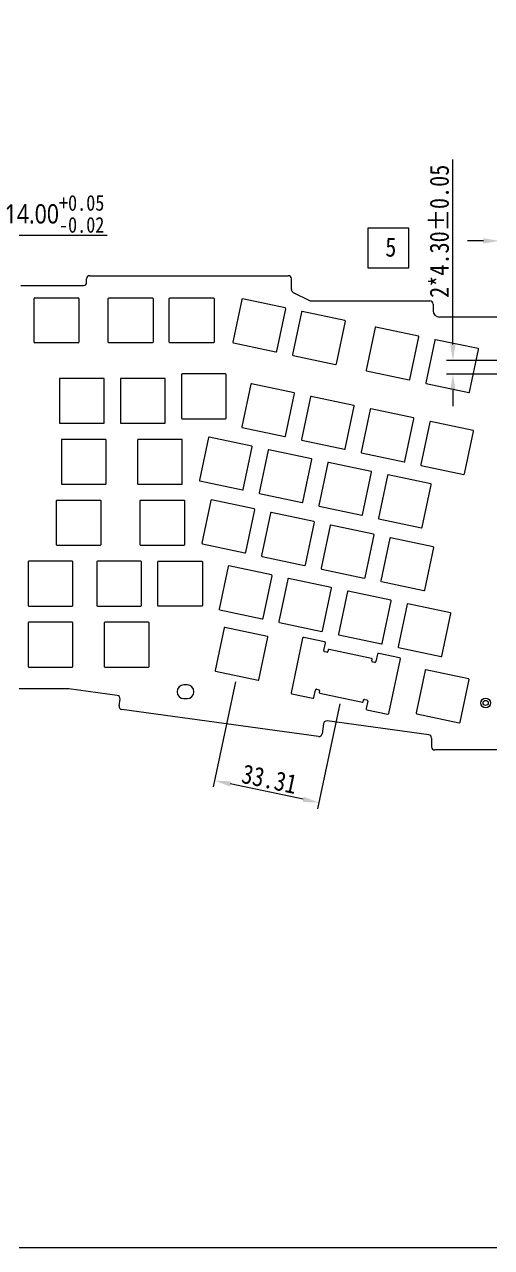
# Model space of a CAD drawing. Header units: millimetres. Extents: x 2357 to 4581, y 2083 to 2871.
# Drawn here: x 3671.9 to 3817.8, y 2082.5 to 2464.7 of the extents above; entities that cross this region are included whole.
import ezdxf

# ---------------------------------------------------------------- set-up
doc = ezdxf.new("R2010")
doc.units = ezdxf.units.MM
doc.header["$LTSCALE"] = 16.335
doc.header["$PDMODE"] = 3
doc.header["$PDSIZE"] = 8
doc.linetypes.add('HIDDEN', pattern=[0.2, 0.1, -0.1])
doc.layers.get('0').update_dxf_attribs({"linetype": 'CONTINUOUS'})
doc.layers.get('Defpoints').update_dxf_attribs({"linetype": 'CONTINUOUS'})
for name, color, linetype in [('DEFAULT_2', 8, 'HIDDEN'), ('图框', 7, 'CONTINUOUS'), ('文字说明', 2, 'CONTINUOUS'), ('标注尺寸', 2, 'CONTINUOUS')]:
    doc.layers.add(name, color=color, linetype=linetype)
doc.styles.get("Standard").update_dxf_attribs({"font": '', "width": 0.85, "height": 6})
doc.styles.get('STANDARD').set_extended_font_data('SimSun')
doc.dimstyles.get("Standard").update_dxf_attribs({"dimtxt": 2.5, "dimasz": 5, "dimexe": 2, "dimexo": 2, "dimgap": 1, "dimtad": 1, "dimzin": 1, "dimdsep": 46, "dimtxsty": 'STANDARD', "dimcen": 0.09, "dimadec": 0, "dimazin": 2, "dimtp": 0.01, "dimtm": 0.01, "dimtfac": 1, "dimtofl": 0, "dimtmove": 0, "dimatfit": 3, "dimfxl": 1, "dimtolj": 1, "dimarcsym": 0})

# ---------------------------------------------------------------- blocks, each defined once
blk = doc.blocks.new('*D15')
at = {"layer": 'Defpoints', "color": 0}
for p in [(3659.76, 2398.88), (3645.76, 2372.24), (3659.76, 2372.24)]:
    blk.add_point(p, dxfattribs=at)
at = {"layer": '标注尺寸', "color": 0, "lineweight": -2}
for p, q in [((3645.76, 2374.24), (3645.76, 2400.88)), ((3659.76, 2374.24), (3659.76, 2400.88)), ((3650.76, 2398.88), (3654.76, 2398.88)), ((3659.76, 2398.88), (3697.74, 2398.88))]:
    blk.add_line(p, q, dxfattribs=at)
at = {"layer": '标注尺寸', "color": 0}
for points in [[(3650.76, 2399.71), (3650.76, 2398.05), (3645.76, 2398.88)], [(3654.76, 2399.71), (3654.76, 2398.05), (3659.76, 2398.88)]]:
    blk.add_solid(points, dxfattribs=at)
at = {"layer": '标注尺寸', "color": 0, "insert": (3681.25, 2405.52), "char_height": 6, "attachment_point": 5}
blk.add_mtext('\\A1;\\A1;{\\fMicrosoft YaHei|b0|i0|c134|p34;14.00\\fSimSun|b1|i0|c134|p2;\\H0.8169x;\\S+0.05^ -0.02;}', dxfattribs=at)
blk = doc.blocks.new('*D17')
at = {"layer": 'Defpoints', "color": 0}
for p in [(3825.56, 2397.07), (3820.26, 2357.56), (3825.56, 2357.56)]:
    blk.add_point(p, dxfattribs=at)
at = {"layer": '标注尺寸', "color": 0, "lineweight": -2}
for p, q in [((3815.26, 2397.07), (3810.26, 2397.07)), ((3820.26, 2359.56), (3820.26, 2399.07)), ((3825.56, 2359.56), (3825.56, 2399.07)), ((3830.56, 2397.07), (3880.49, 2397.07))]:
    blk.add_line(p, q, dxfattribs=at)
at = {"layer": '标注尺寸', "color": 0}
for points in [[(3815.26, 2397.9), (3815.26, 2396.23), (3820.26, 2397.07)], [(3830.56, 2397.9), (3830.56, 2396.23), (3825.56, 2397.07)]]:
    blk.add_solid(points, dxfattribs=at)
at = {"layer": '标注尺寸', "color": 0, "insert": (3858.03, 2401.3), "char_height": 6, "attachment_point": 5}
blk.add_mtext('\\A1;2*5.30%%P0.05', dxfattribs=at)
blk = doc.blocks.new('*D18')
at = {"layer": 'Defpoints', "color": 0}
for p in [(3822.91, 2359.71), (3805.73, 2355.41), (3822.91, 2355.41)]:
    blk.add_point(p, dxfattribs=at)
at = {"layer": '标注尺寸', "color": 0, "lineweight": -2}
for p, q in [((3805.73, 2364.71), (3805.73, 2422.54)), ((3820.91, 2359.71), (3803.73, 2359.71)), ((3820.91, 2355.41), (3803.73, 2355.41)), ((3805.73, 2350.41), (3805.73, 2345.41))]:
    blk.add_line(p, q, dxfattribs=at)
at = {"layer": '标注尺寸', "color": 0}
for points in [[(3804.9, 2364.71), (3806.57, 2364.71), (3805.73, 2359.71)], [(3804.9, 2350.41), (3806.57, 2350.41), (3805.73, 2355.41)]]:
    blk.add_solid(points, dxfattribs=at)
at = {"layer": '标注尺寸', "color": 0, "insert": (3801.5, 2400.07), "char_height": 6, "attachment_point": 5, "rotation": 90}
blk.add_mtext('\\A1;2*4.30%%P0.05', dxfattribs=at)
blk = doc.blocks.new('*D47')
at = {"layer": 'Defpoints', "color": 0}
for p in [(3738.21, 2261.2), (3770.8, 2254.32), (3731.28, 2228.42)]:
    blk.add_point(p, dxfattribs=at)
at = {"layer": '标注尺寸', "color": 0, "lineweight": -2}
for p, q in [((3737.8, 2259.24), (3730.87, 2226.47)), ((3770.38, 2252.36), (3763.46, 2219.58)), ((3758.98, 2222.57), (3736.18, 2227.39))]:
    blk.add_line(p, q, dxfattribs=at)
at = {"layer": '标注尺寸', "color": 0}
for points in [[(3736.35, 2228.2), (3736, 2226.57), (3731.28, 2228.42)], [(3759.15, 2223.39), (3758.81, 2221.76), (3763.87, 2221.54)]]:
    blk.add_solid(points, dxfattribs=at)
at = {"layer": '标注尺寸', "color": 0, "insert": (3748.41, 2228.89), "char_height": 6, "attachment_point": 5, "rotation": 348.07}
blk.add_mtext('\\A1;33.31', dxfattribs=at)

msp = doc.modelspace()

# ---------------------------------------------------------------- linework, layer by layer
at = {"color": 5, "linetype": 'Continuous'}
for p, q in [((3691.288, 2384.136), (3691.288, 2385.216)), ((3692.287, 2386.191), (3754.287, 2386.191)), ((3755.287, 2381.86), (3755.287, 2385.191)), ((3670.725, 2383.136), (3690.288, 2383.136)), ((3691.288, 2384.136), (3691.288, 2384.416)), ((3755.287, 2381.86), (3755.287, 2384.391)), ((3755.84, 2380.965), (3760.887, 2378.442)), ((3674.89, 2365.436), (3674.89, 2379.036)), ((3675.09, 2379.236), (3688.69, 2379.236)), ((3688.89, 2379.036), (3688.89, 2365.436)), ((3698.037, 2365.436), (3698.037, 2379.036)), ((3698.237, 2379.236), (3711.837, 2379.236)), ((3712.037, 2379.036), (3712.037, 2365.436)), ((3717.087, 2365.436), (3717.087, 2379.036)), ((3717.287, 2379.236), (3730.887, 2379.236)), ((3731.087, 2379.036), (3731.087, 2365.436)), ((3739.798, 2378.776), (3736.986, 2365.47)), ((3753.341, 2376.119), (3740.035, 2378.931)), ((3761.334, 2378.336), (3798.538, 2378.336)), ((3799.538, 2377.336), (3799.538, 2375.241)), ((3750.684, 2362.576), (3753.495, 2375.882)), ((3758.436, 2374.838), (3755.625, 2361.532)), ((3771.979, 2372.181), (3758.673, 2374.993)), ((3769.322, 2358.638), (3772.134, 2371.944)), ((3781.404, 2369.986), (3778.593, 2356.679)), ((3794.947, 2367.329), (3781.641, 2370.14)), ((3854.472, 2373.241), (3801.538, 2373.241)), ((3792.29, 2353.785), (3795.102, 2367.092)), ((3800.043, 2366.048), (3797.231, 2352.742)), ((3813.586, 2363.391), (3800.28, 2366.202)), ((3688.69, 2365.236), (3675.09, 2365.236)), ((3711.837, 2365.236), (3698.237, 2365.236)), ((3730.887, 2365.236), (3717.287, 2365.236)), ((3737.141, 2365.233), (3750.447, 2362.422)), ((3810.929, 2349.847), (3813.74, 2363.154)), ((3755.779, 2361.295), (3769.085, 2358.484)), ((3720.887, 2355.301), (3720.887, 2341.701)), ((3734.687, 2355.501), (3721.087, 2355.501)), ((3734.887, 2341.701), (3734.887, 2355.301)), ((3778.747, 2356.442), (3792.053, 2353.631)), ((3682.787, 2353.891), (3682.787, 2340.291)), ((3696.587, 2354.091), (3682.987, 2354.091)), ((3696.787, 2340.291), (3696.787, 2353.891)), ((3701.837, 2353.891), (3701.837, 2340.291)), ((3715.637, 2354.091), (3702.037, 2354.091)), ((3715.837, 2340.291), (3715.837, 2353.891)), ((3742.576, 2352.265), (3739.765, 2338.959)), ((3756.113, 2349.61), (3742.813, 2352.42)), ((3797.386, 2352.504), (3810.692, 2349.693)), ((3753.463, 2336.065), (3756.274, 2349.371)), ((3761.215, 2348.327), (3758.404, 2335.021)), ((3774.751, 2345.672), (3761.452, 2348.482)), ((3772.101, 2332.127), (3774.913, 2345.433)), ((3779.853, 2344.389), (3777.042, 2331.083)), ((3793.39, 2341.734), (3780.091, 2344.544)), ((3682.987, 2340.091), (3696.587, 2340.091)), ((3702.037, 2340.091), (3715.637, 2340.091)), ((3721.087, 2341.501), (3734.687, 2341.501)), ((3790.74, 2328.189), (3793.551, 2341.495)), ((3798.492, 2340.451), (3795.681, 2327.145)), ((3812.028, 2337.796), (3798.729, 2340.606)), ((3729.344, 2335.591), (3726.532, 2322.284)), ((3742.88, 2332.935), (3729.581, 2335.745)), ((3739.927, 2338.721), (3753.226, 2335.911)), ((3809.378, 2324.251), (3812.19, 2337.557)), ((3683.387, 2334.841), (3683.387, 2321.241)), ((3697.187, 2335.041), (3683.587, 2335.041)), ((3697.387, 2321.241), (3697.387, 2334.841)), ((3707.187, 2334.841), (3707.187, 2321.241)), ((3720.987, 2335.041), (3707.387, 2335.041)), ((3721.187, 2321.241), (3721.187, 2334.841)), ((3740.23, 2319.39), (3743.041, 2332.697)), ((3747.982, 2331.653), (3745.171, 2318.346)), ((3761.518, 2328.997), (3748.219, 2331.807)), ((3758.565, 2334.783), (3771.864, 2331.973)), ((3758.868, 2315.452), (3761.68, 2328.759)), ((3766.621, 2327.715), (3763.809, 2314.408)), ((3780.157, 2325.059), (3766.858, 2327.869)), ((3777.204, 2330.845), (3790.503, 2328.035)), ((3777.507, 2311.514), (3780.318, 2324.821)), ((3785.259, 2323.777), (3782.448, 2310.47)), ((3798.795, 2321.121), (3785.496, 2323.931)), ((3795.842, 2326.907), (3809.141, 2324.097)), ((3683.587, 2321.041), (3697.187, 2321.041)), ((3707.387, 2321.041), (3720.987, 2321.041)), ((3726.694, 2322.046), (3739.993, 2319.236)), ((3796.146, 2307.576), (3798.957, 2320.883)), ((3743.638, 2313.304), (3730.339, 2316.114)), ((3745.332, 2318.108), (3758.631, 2315.298)), ((3681.787, 2315.791), (3681.787, 2302.191)), ((3695.587, 2315.991), (3681.987, 2315.991)), ((3695.787, 2302.191), (3695.787, 2315.791)), ((3707.957, 2315.791), (3707.957, 2302.191)), ((3721.757, 2315.991), (3708.157, 2315.991)), ((3721.957, 2302.191), (3721.957, 2315.791)), ((3730.102, 2315.96), (3727.291, 2302.654)), ((3740.988, 2299.76), (3743.8, 2313.066)), ((3762.277, 2309.366), (3748.978, 2312.176)), ((3763.971, 2314.17), (3777.27, 2311.36)), ((3748.741, 2312.022), (3745.929, 2298.716)), ((3759.627, 2295.822), (3762.438, 2309.128)), ((3782.609, 2310.232), (3795.909, 2307.422)), ((3767.379, 2308.084), (3764.568, 2294.778)), ((3780.915, 2305.428), (3767.616, 2308.238)), ((3778.265, 2291.884), (3781.077, 2305.19)), ((3681.987, 2301.991), (3695.587, 2301.991)), ((3708.157, 2301.991), (3721.757, 2301.991)), ((3727.452, 2302.415), (3740.751, 2299.605)), ((3786.018, 2304.146), (3783.206, 2290.84)), ((3799.554, 2301.49), (3786.255, 2304.3)), ((3796.904, 2287.946), (3799.715, 2301.252)), ((3686.807, 2296.941), (3673.207, 2296.941)), ((3708.237, 2296.941), (3694.637, 2296.941)), ((3713.687, 2296.941), (3727.287, 2296.941)), ((3746.091, 2298.477), (3759.39, 2295.667)), ((3673.007, 2296.741), (3673.007, 2283.141)), ((3687.007, 2283.141), (3687.007, 2296.741)), ((3694.437, 2296.741), (3694.437, 2283.141)), ((3708.437, 2283.141), (3708.437, 2296.741)), ((3713.487, 2283.141), (3713.487, 2296.741)), ((3727.487, 2296.741), (3727.487, 2283.141)), ((3735.508, 2295.347), (3732.696, 2282.041)), ((3749.044, 2292.692), (3735.745, 2295.501)), ((3764.729, 2294.539), (3778.028, 2291.729)), ((3746.394, 2279.147), (3749.205, 2292.453)), ((3754.146, 2291.409), (3751.335, 2278.103)), ((3767.683, 2288.754), (3754.383, 2291.564)), ((3783.368, 2290.601), (3796.667, 2287.791)), ((3765.033, 2275.209), (3767.844, 2288.515)), ((3772.785, 2287.471), (3769.974, 2274.165)), ((3786.321, 2284.816), (3773.022, 2287.626)), ((3673.207, 2282.941), (3686.807, 2282.941)), ((3694.637, 2282.941), (3708.237, 2282.941)), ((3727.287, 2282.941), (3713.687, 2282.941)), ((3732.858, 2281.802), (3746.157, 2278.993)), ((3783.671, 2271.271), (3786.482, 2284.577)), ((3791.423, 2283.533), (3788.612, 2270.227)), ((3804.96, 2280.878), (3791.66, 2283.688)), ((3686.807, 2277.891), (3673.207, 2277.891)), ((3710.607, 2277.891), (3697.007, 2277.891)), ((3751.496, 2277.864), (3764.796, 2275.055)), ((3802.31, 2267.333), (3805.121, 2280.639)), ((3673.007, 2277.691), (3673.007, 2264.091)), ((3687.007, 2264.091), (3687.007, 2277.691)), ((3696.807, 2277.691), (3696.807, 2264.091)), ((3710.807, 2264.091), (3710.807, 2277.691)), ((3734.21, 2276.151), (3731.398, 2262.845)), ((3747.746, 2273.495), (3734.447, 2276.305)), ((3745.096, 2259.951), (3747.907, 2273.257)), ((3758.777, 2272.902), (3755.18, 2255.878)), ((3765.639, 2271.759), (3759.133, 2273.134)), ((3765.374, 2269.055), (3765.87, 2271.404)), ((3770.135, 2273.926), (3783.434, 2271.117)), ((3766.34, 2268.545), (3765.606, 2268.7)), ((3766.798, 2269.265), (3766.695, 2268.776)), ((3780.335, 2266.61), (3767.035, 2269.42)), ((3780.393, 2265.882), (3780.496, 2266.371)), ((3782.182, 2267.957), (3781.686, 2265.609)), ((3789.072, 2266.808), (3782.538, 2268.189)), ((3785.706, 2249.428), (3789.303, 2266.453)), ((3788.774, 2269.988), (3802.073, 2267.179)), ((3673.207, 2263.891), (3686.807, 2263.891)), ((3697.007, 2263.891), (3710.607, 2263.891)), ((3731.56, 2262.606), (3744.859, 2259.796)), ((3781.331, 2265.377), (3780.624, 2265.527)), ((3797.065, 2262.871), (3794.254, 2249.564)), ((3810.609, 2260.214), (3797.302, 2263.025)), ((3807.952, 2246.67), (3810.763, 2259.977)), ((3685.568, 2257.139), (3640.962, 2257.139)), ((3700.881, 2255.046), (3685.704, 2257.129)), ((3722.682, 2258.339), (3721.682, 2258.339)), ((3755.412, 2255.523), (3761.918, 2254.148)), ((3762.274, 2254.379), (3762.77, 2256.728)), ((3763.125, 2256.959), (3763.859, 2256.804)), ((3764.09, 2256.448), (3763.987, 2255.959)), ((3764.149, 2255.721), (3777.448, 2252.911)), ((3701.437, 2251.744), (3701.736, 2253.919)), ((3721.682, 2254.039), (3722.682, 2254.039)), ((3777.685, 2253.065), (3777.788, 2253.554)), ((3778.144, 2253.786), (3778.877, 2253.631)), ((3779.109, 2253.275), (3778.613, 2250.927)), ((3763.715, 2242.183), (3702.292, 2250.617)), ((3778.844, 2250.572), (3785.351, 2249.197)), ((3794.408, 2249.327), (3807.715, 2246.516)), ((3765.277, 2246.208), (3764.842, 2243.038)), ((3798.175, 2242.701), (3766.404, 2247.063)), ((3799.039, 2241.71), (3799.039, 2238.991)), ((3837.039, 2237.991), (3800.039, 2237.991))]:
    msp.add_line(p, q, dxfattribs=at)
for centre, radius, start, end in [((3692.287, 2385.191), 1, 90, 178.56745), ((3754.287, 2385.191), 1, 0, 90), ((3690.288, 2384.136), 1, 270, 0), ((3756.287, 2381.86), 1, 180, 243.43495), ((3675.09, 2379.036), 0.2, 90, 180), ((3688.69, 2379.036), 0.2, 0, 90), ((3698.237, 2379.036), 0.2, 90, 180), ((3711.837, 2379.036), 0.2, 0, 90), ((3717.287, 2379.036), 0.2, 90, 180), ((3730.887, 2379.036), 0.2, 0, 90), ((3739.993, 2378.735), 0.2, 78.07, 168.07), ((3761.334, 2379.336), 1, 243.43495, 270), ((3798.538, 2377.336), 1, 0, 90), ((3753.3, 2375.924), 0.2, 348.07, 78.07), ((3758.632, 2374.797), 0.2, 78.07, 168.07), ((3801.538, 2375.241), 2, 180, 270), ((3771.938, 2371.986), 0.2, 348.07, 78.07), ((3781.6, 2369.944), 0.2, 78.07, 168.07), ((3794.906, 2367.133), 0.2, 348.07, 78.07), ((3800.238, 2366.006), 0.2, 78.07, 168.07), ((3675.09, 2365.436), 0.2, 180, 270), ((3688.69, 2365.436), 0.2, 270, 0), ((3698.237, 2365.436), 0.2, 180, 270), ((3711.837, 2365.436), 0.2, 270, 0), ((3717.287, 2365.436), 0.2, 180, 270), ((3730.887, 2365.436), 0.2, 270, 0), ((3737.182, 2365.429), 0.2, 168.07, 258.07), ((3750.488, 2362.617), 0.2, 258.07, 348.07), ((3813.545, 2363.195), 0.2, 348.07, 78.07), ((3755.821, 2361.491), 0.2, 168.07, 258.07), ((3769.127, 2358.679), 0.2, 258.07, 348.07), ((3721.087, 2355.301), 0.2, 90, 180), ((3734.687, 2355.301), 0.2, 0, 90), ((3778.788, 2356.638), 0.2, 168.07, 258.07), ((3682.987, 2353.891), 0.2, 90, 180), ((3696.587, 2353.891), 0.2, 0, 90), ((3702.037, 2353.891), 0.2, 90, 180), ((3715.637, 2353.891), 0.2, 0, 90), ((3742.772, 2352.224), 0.2, 78.07, 168.07), ((3792.095, 2353.827), 0.2, 258.07, 348.07), ((3797.427, 2352.7), 0.2, 168.07, 258.07), ((3756.078, 2349.413), 0.2, 348.07, 78.07), ((3761.411, 2348.286), 0.2, 78.07, 168.07), ((3810.733, 2349.889), 0.2, 258.07, 348.07), ((3774.717, 2345.475), 0.2, 348.07, 78.07), ((3780.049, 2344.348), 0.2, 78.07, 168.07), ((3682.987, 2340.291), 0.2, 180, 270), ((3696.587, 2340.291), 0.2, 270, 0), ((3702.037, 2340.291), 0.2, 180, 270), ((3715.637, 2340.291), 0.2, 270, 0), ((3721.087, 2341.701), 0.2, 180, 270), ((3734.687, 2341.701), 0.2, 270, 0), ((3739.961, 2338.918), 0.2, 168.07, 258.07), ((3793.355, 2341.537), 0.2, 348.07, 78.07), ((3798.688, 2340.41), 0.2, 78.07, 168.07), ((3729.539, 2335.549), 0.2, 78.07, 168.07), ((3753.267, 2336.106), 0.2, 258.07, 348.07), ((3811.994, 2337.599), 0.2, 348.07, 78.07), ((3683.587, 2334.841), 0.2, 90, 180), ((3697.187, 2334.841), 0.2, 0, 90), ((3707.387, 2334.841), 0.2, 90, 180), ((3720.987, 2334.841), 0.2, 0, 90), ((3742.846, 2332.738), 0.2, 348.07, 78.07), ((3748.178, 2331.611), 0.2, 78.07, 168.07), ((3758.599, 2334.98), 0.2, 168.07, 258.07), ((3771.906, 2332.168), 0.2, 258.07, 348.07), ((3761.484, 2328.8), 0.2, 348.07, 78.07), ((3766.816, 2327.673), 0.2, 78.07, 168.07), ((3777.238, 2331.042), 0.2, 168.07, 258.07), ((3790.544, 2328.23), 0.2, 258.07, 348.07), ((3780.123, 2324.862), 0.2, 348.07, 78.07), ((3785.455, 2323.735), 0.2, 78.07, 168.07), ((3795.876, 2327.104), 0.2, 168.07, 258.07), ((3809.183, 2324.293), 0.2, 258.07, 348.07), ((3683.587, 2321.241), 0.2, 180, 270), ((3697.187, 2321.241), 0.2, 270, 0), ((3707.387, 2321.241), 0.2, 180, 270), ((3720.987, 2321.241), 0.2, 270, 0), ((3726.728, 2322.243), 0.2, 168.07, 258.07), ((3798.761, 2320.924), 0.2, 348.07, 78.07), ((3730.298, 2315.918), 0.2, 78.07, 168.07), ((3740.034, 2319.432), 0.2, 258.07, 348.07), ((3745.367, 2318.305), 0.2, 168.07, 258.07), ((3681.987, 2315.791), 0.2, 90, 180), ((3695.587, 2315.791), 0.2, 0, 90), ((3708.157, 2315.791), 0.2, 90, 180), ((3721.757, 2315.791), 0.2, 0, 90), ((3743.604, 2313.107), 0.2, 348.07, 78.07), ((3748.936, 2311.981), 0.2, 78.07, 168.07), ((3758.673, 2315.494), 0.2, 258.07, 348.07), ((3764.005, 2314.367), 0.2, 168.07, 258.07), ((3762.242, 2309.169), 0.2, 348.07, 78.07), ((3777.311, 2311.556), 0.2, 258.07, 348.07), ((3782.644, 2310.429), 0.2, 168.07, 258.07), ((3767.575, 2308.043), 0.2, 78.07, 168.07), ((3780.881, 2305.231), 0.2, 348.07, 78.07), ((3795.95, 2307.618), 0.2, 258.07, 348.07), ((3681.987, 2302.191), 0.2, 180, 270), ((3695.587, 2302.191), 0.2, 270, 0), ((3708.157, 2302.191), 0.2, 180, 270), ((3721.757, 2302.191), 0.2, 270, 0), ((3727.486, 2302.612), 0.2, 168.07, 258.07), ((3786.213, 2304.105), 0.2, 78.07, 168.07), ((3799.52, 2301.293), 0.2, 348.07, 78.07), ((3673.207, 2296.741), 0.2, 90, 180), ((3686.807, 2296.741), 0.2, 0, 90), ((3694.637, 2296.741), 0.2, 90, 180), ((3708.237, 2296.741), 0.2, 0, 90), ((3713.687, 2296.741), 0.2, 90, 180), ((3727.287, 2296.741), 0.2, 0, 90), ((3740.793, 2299.801), 0.2, 258.07, 348.07), ((3746.125, 2298.674), 0.2, 168.07, 258.07), ((3735.703, 2295.306), 0.2, 78.07, 168.07), ((3759.431, 2295.863), 0.2, 258.07, 348.07), ((3764.763, 2294.736), 0.2, 168.07, 258.07), ((3749.01, 2292.494), 0.2, 348.07, 78.07), ((3754.342, 2291.368), 0.2, 78.07, 168.07), ((3778.07, 2291.925), 0.2, 258.07, 348.07), ((3783.402, 2290.798), 0.2, 168.07, 258.07), ((3767.648, 2288.556), 0.2, 348.07, 78.07), ((3772.981, 2287.43), 0.2, 78.07, 168.07), ((3796.708, 2287.987), 0.2, 258.07, 348.07), ((3673.207, 2283.141), 0.2, 180, 270), ((3686.807, 2283.141), 0.2, 270, 0), ((3694.637, 2283.141), 0.2, 180, 270), ((3708.237, 2283.141), 0.2, 270, 0), ((3713.687, 2283.141), 0.2, 180, 270), ((3727.287, 2283.141), 0.2, 270, 0), ((3732.892, 2282), 0.2, 168.07, 258.07), ((3786.287, 2284.619), 0.2, 348.07, 78.07), ((3791.619, 2283.492), 0.2, 78.07, 168.07), ((3673.207, 2277.691), 0.2, 90, 180), ((3686.807, 2277.691), 0.2, 0, 90), ((3697.007, 2277.691), 0.2, 90, 180), ((3710.607, 2277.691), 0.2, 0, 90), ((3746.198, 2279.188), 0.2, 258.07, 348.07), ((3751.531, 2278.062), 0.2, 168.07, 258.07), ((3804.925, 2280.681), 0.2, 348.07, 78.07), ((3734.405, 2276.11), 0.2, 78.07, 168.07), ((3764.837, 2275.25), 0.2, 258.07, 348.07), ((3770.169, 2274.124), 0.2, 168.07, 258.07), ((3747.712, 2273.298), 0.2, 348.07, 78.07), ((3759.071, 2272.84), 0.3, 78.07, 168.07), ((3765.577, 2271.466), 0.3, 348.07, 78.07), ((3783.475, 2271.312), 0.2, 258.07, 348.07), ((3788.808, 2270.186), 0.2, 168.07, 258.07), ((3765.668, 2268.993), 0.3, 168.07, 258.07), ((3766.402, 2268.838), 0.3, 258.07, 348.07), ((3766.994, 2269.224), 0.2, 78.07, 168.07), ((3780.3, 2266.413), 0.2, 348.07, 78.07), ((3782.476, 2267.895), 0.3, 78.07, 168.07), ((3789.01, 2266.515), 0.3, 348.07, 78.07), ((3802.114, 2267.374), 0.2, 258.07, 348.07), ((3673.207, 2264.091), 0.2, 180, 270), ((3686.807, 2264.091), 0.2, 270, 0), ((3697.007, 2264.091), 0.2, 180, 270), ((3710.607, 2264.091), 0.2, 270, 0), ((3731.594, 2262.803), 0.2, 168.07, 258.07), ((3780.686, 2265.82), 0.3, 168.07, 258.07), ((3781.393, 2265.671), 0.3, 258.07, 348.07), ((3797.261, 2262.829), 0.2, 78.06998, 168.07), ((3744.9, 2259.992), 0.2, 258.07, 348.07), ((3810.567, 2260.018), 0.2, 348.07, 78.06998), ((3685.568, 2256.139), 1, 82.18207, 90), ((3700.745, 2254.055), 1, 352.18207, 82.18207), ((3721.682, 2256.189), 2.15, 90, 270), ((3722.682, 2256.189), 2.15, 270, 90), ((3755.474, 2255.816), 0.3, 168.07, 258.07), ((3763.063, 2256.665), 0.3, 78.07, 168.07), ((3763.797, 2256.51), 0.3, 348.07, 78.07), ((3764.183, 2255.918), 0.2, 168.07, 258.07), ((3702.428, 2251.608), 1, 172.18207, 262.18207), ((3761.98, 2254.441), 0.3, 258.07, 348.07), ((3777.489, 2253.107), 0.2, 258.07, 348.07), ((3778.082, 2253.492), 0.3, 78.07, 168.07), ((3778.815, 2253.337), 0.3, 348.07, 78.07), ((3778.906, 2250.865), 0.3, 168.07, 258.07), ((3785.413, 2249.49), 0.3, 258.07, 348.07), ((3794.45, 2249.523), 0.2, 168.07, 258.06998), ((3766.268, 2246.072), 1, 82.18207, 172.18207), ((3807.756, 2246.712), 0.2, 258.06998, 348.07), ((3763.851, 2243.174), 1, 262.18207, 352.18207), ((3798.039, 2241.71), 1, 0, 82.18207), ((3800.039, 2238.991), 1, 180, 270)]:
    msp.add_arc(centre, radius, start, end, dxfattribs=at)
at = {"layer": 'DEFAULT_2', "color": 5, "linetype": 'ByBlock'}
for radius in [1.5, 0.8]:
    msp.add_circle((3815.958, 2252.681), radius, dxfattribs=at)
at = {"layer": '图框'}
msp.add_lwpolyline([(3469.1, 2082.518), (4581.068, 2082.518), (4581.068, 2868.758), (3469.1, 2868.758)], close=True, dxfattribs=at)
at = {"layer": '文字说明', "color": 5}
msp.add_lwpolyline([(3779.214, 2401.114), (3791.814, 2401.114), (3791.814, 2388.514), (3779.214, 2388.514)], close=True, dxfattribs=at)

# ---------------------------------------------------------------- texts
at = {"layer": '标注尺寸', "color": 5, "insert": (3784.584, 2398.147), "char_height": 6, "width": 5.72356, "attachment_point": 1}
msp.add_mtext('5', dxfattribs=at)

# ---------------------------------------------------------------- dimensions: what is measured, and where the dimension line sits
at = {"layer": '标注尺寸', "color": 5}
dim = msp.add_linear_dim(base=(3805.734, 2355.411), p1=(3822.907, 2359.711), p2=(3822.907, 2355.411), angle=90, text='2*<>%%P0.05', dimstyle='STANDARD', dxfattribs=at)
dim.commit()
dim.dimension.update_dxf_attribs({"geometry": '*D18', "text_midpoint": (3805.734, 2400.067), "dimtype": 160})
for base, p1, p2, text, picture, middle in [((3659.762, 2398.881), (3645.762, 2372.236), (3659.762, 2372.236), '\\A1;{\\fMicrosoft YaHei|b0|i0|c134|p34;<>\\fSimSun|b1|i0|c134|p2;\\H0.8169x;\\S+0.05^ -0.02;}', '*D15', (3681.252, 2405.515)), ((3825.557, 2397.068), (3820.257, 2357.561), (3825.557, 2357.561), '2*<>%%P0.05', '*D17', (3858.025, 2401.303))]:
    dim = msp.add_linear_dim(base=base, p1=p1, p2=p2, text=text, dimstyle='STANDARD', dxfattribs=at)
    dim.commit()
    dim.dimension.update_dxf_attribs({"geometry": picture, "text_midpoint": middle})
dim = msp.add_aligned_dim(p1=(3770.798, 2254.316), p2=(3738.209, 2261.201), distance=33.503, dimstyle='STANDARD', dxfattribs=at)
dim.commit()
dim.dimension.update_dxf_attribs({"geometry": '*D47', "text_midpoint": (3748.405, 2228.893)})

doc.saveas('drawing.dxf')
